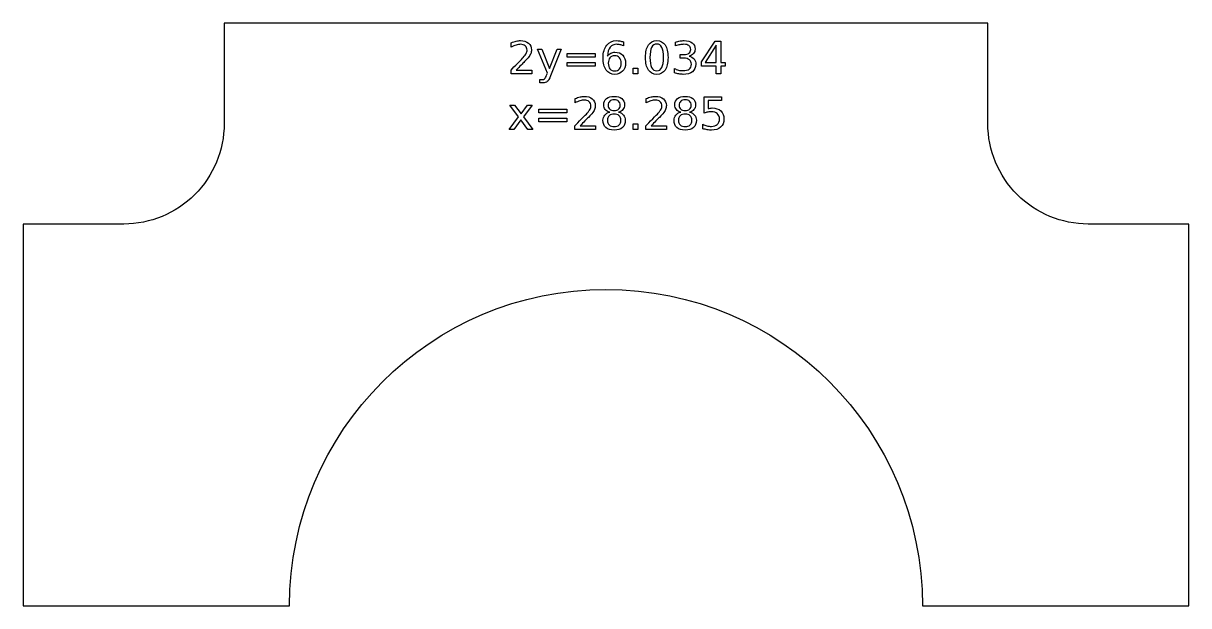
# Model space of a CAD drawing. Extents: x -1338 to 1024, y 230 to 1240.
# Drawn here: x 729.1 to 1023.9, y 560.3 to 707.7 of the extents above; entities that cross this region are included whole.
import ezdxf

# ---------------------------------------------------------------- set-up
doc = ezdxf.new("R2010")
doc.units = 0
doc.layers.add('Layer_1', color=7, linetype='CONTINUOUS')

msp = doc.modelspace()

# ---------------------------------------------------------------- linework, layer by layer
at = {"layer": 'Layer_1', "color": 7}
for p, q in [((973.104057, 707.689737), (779.904206, 707.689737)), ((779.904206, 707.689737), (779.904206, 707.689737)), ((973.104057, 682.289737), (973.104057, 707.689737)), ((852.533437, 701.637727), (852.533437, 702.762207)), ((880.91551, 702.977182), (880.91551, 701.962946)), ((880.91551, 702.977182), (880.91551, 702.977182)), ((889.3491, 703.30791), (889.3491, 703.30791)), ((889.3491, 702.425965), (889.3491, 702.425965)), ((894.056482, 701.962946), (894.056482, 702.955132)), ((900.687604, 697.944587), (904.110649, 703.159082)), ((904.402777, 702.188944), (901.59159, 697.795757)), ((904.110649, 703.159082), (905.510725, 703.159082)), ((904.110649, 703.159082), (904.110649, 703.159082)), ((904.402777, 697.795757), (904.402777, 702.188944)), ((904.402777, 702.188944), (904.402777, 702.188944)), ((905.510725, 703.159082), (905.510725, 697.795757)), ((861.672583, 695.028658), (859.175566, 701.103048)), ((859.175566, 701.103048), (860.250437, 701.103048)), ((860.250437, 701.103048), (862.179708, 696.274404)), ((862.179708, 696.274404), (864.108951, 701.103048)), ((865.183823, 701.103048), (862.471836, 694.356173)), ((864.108951, 701.103048), (865.183823, 701.103048)), ((866.716205, 700.055741), (873.782767, 700.055741)), ((866.716205, 699.1297), (866.716205, 700.055741)), ((866.716205, 700.055741), (866.716205, 700.055741)), ((873.782767, 699.1297), (866.716205, 699.1297)), ((873.782767, 700.055741), (873.782767, 699.1297)), ((878.705118, 699.487989), (878.705118, 699.487989)), ((895.230555, 698.870628), (895.230555, 699.785644)), ((895.230555, 699.785644), (896.23377, 699.785644)), ((896.189687, 698.870628), (895.230555, 698.870628)), ((897.529142, 699.366721), (897.529142, 699.366721)), ((852.478319, 694.929437), (852.478319, 695.866505)), ((853.817746, 695.866505), (857.703833, 695.866505)), ((853.817746, 695.866505), (853.817746, 695.866505)), ((857.703833, 695.866505), (857.703833, 694.929437)), ((866.716205, 697.806783), (873.782767, 697.806783)), ((866.716205, 696.869715), (866.716205, 697.806783)), ((866.716205, 697.806783), (866.716205, 697.806783)), ((873.782767, 696.869715), (866.716205, 696.869715)), ((873.782767, 697.806783), (873.782767, 696.869715)), ((883.37392, 696.329525), (884.536986, 696.329525)), ((883.37392, 694.929437), (883.37392, 696.329525)), ((883.37392, 696.329525), (883.37392, 696.329525)), ((884.536986, 696.329525), (884.536986, 694.929437)), ((893.808437, 695.177485), (893.808437, 696.252354)), ((900.687604, 696.869715), (900.687604, 697.944587)), ((904.402777, 696.869715), (900.687604, 696.869715)), ((901.59159, 697.795757), (904.402777, 697.795757)), ((904.402777, 694.929437), (904.402777, 696.869715)), ((905.510725, 697.795757), (906.684826, 697.795757)), ((906.684826, 696.869715), (905.510725, 696.869715)), ((905.510725, 696.869715), (905.510725, 694.929437)), ((906.684826, 697.795757), (906.684826, 696.869715)), ((857.703833, 694.929437), (852.478319, 694.929437)), ((859.732305, 692.581261), (859.732305, 693.430132)), ((859.732305, 693.430132), (860.327625, 693.430132)), ((861.490663, 694.565636), (861.672583, 695.028658)), ((862.471836, 694.356173), (862.471836, 694.356173)), ((884.536986, 694.929437), (883.37392, 694.929437)), ((905.510725, 694.929437), (904.402777, 694.929437)), ((860.542594, 692.581261), (859.732305, 692.581261)), ((854.374486, 684.04845), (852.18066, 686.991937)), ((852.18066, 686.991937), (853.376774, 686.991937)), ((853.376774, 686.991937), (855.013888, 684.792588)), ((855.013888, 684.792588), (856.651003, 686.991937)), ((857.847146, 686.991937), (855.614711, 683.987814)), ((856.651003, 686.991937), (857.847146, 686.991937)), ((857.847146, 686.991937), (857.847146, 686.991937)), ((868.673021, 687.526616), (868.673021, 688.651096)), ((877.045961, 686.958866), (877.045961, 686.958866)), ((886.642618, 687.526616), (886.642618, 688.651096)), ((895.015586, 686.958866), (895.015586, 686.958866)), ((901.354552, 689.047971), (905.725694, 689.047971)), ((901.354552, 684.913856), (901.354552, 689.047971)), ((901.354552, 689.047971), (901.354552, 689.047971)), ((905.725694, 688.110906), (902.374305, 688.110906)), ((902.374305, 688.110906), (902.374305, 686.093457)), ((905.725694, 689.047971), (905.725694, 688.110906)), ((851.976698, 680.818326), (854.374486, 684.04845)), ((855.614711, 683.987814), (857.962885, 680.818326)), ((859.528343, 685.94463), (866.594934, 685.94463)), ((859.528343, 685.018589), (859.528343, 685.94463)), ((859.528343, 685.94463), (859.528343, 685.94463)), ((866.594934, 685.018589), (859.528343, 685.018589)), ((866.594934, 685.94463), (866.594934, 685.018589)), ((877.453857, 685.200489), (877.453857, 685.200489)), ((878.567337, 684.726444), (878.567337, 684.726444)), ((895.423482, 685.200489), (895.423482, 685.200489)), ((896.536934, 684.726444), (896.536934, 684.726444)), ((854.969805, 683.243673), (853.17284, 680.818326)), ((856.766771, 680.818326), (854.969805, 683.243673)), ((859.528343, 683.695672), (866.594934, 683.695672)), ((859.528343, 682.758604), (859.528343, 683.695672)), ((859.528343, 683.695672), (859.528343, 683.695672)), ((866.594934, 682.758604), (859.528343, 682.758604)), ((866.594934, 683.695672), (866.594934, 682.758604)), ((868.617903, 680.818326), (868.617903, 681.755394)), ((869.957329, 681.755394), (873.843416, 681.755394)), ((869.957329, 681.755394), (869.957329, 681.755394)), ((873.843416, 681.755394), (873.843416, 680.818326)), ((883.37392, 682.218414), (884.536986, 682.218414)), ((883.37392, 680.818326), (883.37392, 682.218414)), ((883.37392, 682.218414), (883.37392, 682.218414)), ((884.536986, 682.218414), (884.536986, 680.818326)), ((886.5875, 680.818326), (886.5875, 681.755394)), ((887.926954, 681.755394), (891.813042, 681.755394)), ((887.926954, 681.755394), (887.926954, 681.755394)), ((891.813042, 681.755394), (891.813042, 680.818326)), ((901.007305, 681.011253), (901.007305, 682.130219)), ((853.17284, 680.818326), (851.976698, 680.818326)), ((857.962885, 680.818326), (856.766771, 680.818326)), ((873.843416, 680.818326), (868.617903, 680.818326)), ((884.536986, 680.818326), (883.37392, 680.818326)), ((891.813042, 680.818326), (886.5875, 680.818326)), ((754.504206, 656.889737), (729.104206, 656.889737)), ((729.104206, 656.889737), (729.104206, 560.2898)), ((1023.904057, 560.2898), (1023.904057, 656.889737)), ((956.545006, 560.2898), (1023.904057, 560.2898))]:
    msp.add_line(p, q, dxfattribs=at)
for points in [[(779.904206, 707.689737), (779.904206, 707.689737), (779.904206, 682.289737), (779.904206, 682.289737)], [(852.533437, 702.762207), (852.981757, 702.942271), (853.400678, 703.078237), (853.790201, 703.170106)], [(853.773663, 702.188944), (853.387809, 702.067676), (852.9744, 701.883938), (852.533437, 701.637727)], [(854.881611, 702.370844), (854.532502, 702.370844), (854.163186, 702.310211), (853.773663, 702.188944)], [(853.790201, 703.170106), (854.179724, 703.261975), (854.53618, 703.30791), (854.859569, 703.30791)], [(854.859569, 703.30791), (855.712106, 703.30791), (856.391932, 703.094773), (856.899048, 702.668501)], [(856.077753, 701.957434), (855.772746, 702.233041), (855.374032, 702.370844), (854.881611, 702.370844)], [(856.540767, 700.888074), (856.540767, 701.325372), (856.386429, 701.681825), (856.077753, 701.957434)], [(856.899048, 702.668501), (857.406164, 702.242227), (857.659722, 701.672638), (857.659722, 700.959733)], [(875.767156, 699.035991), (875.767156, 700.33686), (876.075832, 701.373145), (876.693184, 702.144846)], [(876.693184, 702.144846), (877.310554, 702.920222), (878.139215, 703.30791), (879.179166, 703.30791)], [(877.536548, 701.626703), (877.150694, 701.130609), (876.930213, 700.380957), (876.875104, 699.377745)], [(879.223278, 702.370844), (878.488314, 702.370844), (877.926071, 702.122797), (877.536548, 701.626703)], [(879.179166, 703.30791), (879.458453, 703.30791), (879.739575, 703.280349), (880.022531, 703.225227)], [(880.066642, 702.266114), (879.783686, 702.335934), (879.502565, 702.370844), (879.223278, 702.370844)], [(880.022531, 703.225227), (880.309156, 703.170107), (880.606816, 703.087425), (880.91551, 702.977182)], [(880.91551, 701.962946), (880.636223, 702.095236), (880.353267, 702.196293), (880.066642, 702.266114)], [(886.504837, 699.035991), (886.504837, 700.425055), (886.747369, 701.483388), (887.232434, 702.210991)], [(887.232434, 702.210991), (887.721167, 702.94227), (888.426723, 703.30791), (889.3491, 703.30791)], [(889.3491, 702.425965), (888.775832, 702.425965), (888.344041, 702.143008), (888.053729, 701.577094)], [(889.3491, 703.30791), (890.271459, 703.30791), (890.97518, 702.94227), (891.460264, 702.210991)], [(890.644444, 701.577094), (890.357819, 702.143008), (889.926038, 702.425965), (889.3491, 702.425965)], [(891.460264, 702.210991), (891.948997, 701.483388), (892.193364, 700.425055), (892.193364, 699.035991)], [(894.056482, 702.955132), (894.479082, 703.072724), (894.874118, 703.160919), (895.24159, 703.219715)], [(895.208514, 702.271626), (894.859405, 702.205481), (894.475394, 702.102587), (894.056482, 701.962946)], [(896.189687, 702.370844), (895.88468, 702.370844), (895.557622, 702.337772), (895.208514, 702.271626)], [(895.24159, 703.219715), (895.612731, 703.278511), (895.96183, 703.30791), (896.288888, 703.30791)], [(897.473996, 702.02909), (897.176346, 702.256926), (896.748243, 702.370844), (896.189687, 702.370844)], [(896.288888, 703.30791), (897.134088, 703.30791), (897.802898, 703.114984), (898.295319, 702.729134)], [(897.926003, 701.058951), (897.926003, 701.481551), (897.775334, 701.80493), (897.473996, 702.02909)], [(898.295319, 702.729134), (898.78774, 702.346958), (899.033951, 701.828816), (899.033951, 701.174707)], [(854.2036, 697.62488), (854.934894, 698.36351), (855.394239, 698.839393), (855.581635, 699.052529)], [(855.581635, 699.052529), (855.9381, 699.453078), (856.186155, 699.791156), (856.325798, 700.066765)], [(856.777777, 698.925749), (856.685905, 698.81918), (856.393767, 698.5105), (855.901364, 697.999707)], [(856.325798, 700.066765), (856.469111, 700.346047), (856.540767, 700.619816), (856.540767, 700.888074)], [(857.466795, 699.995106), (857.341864, 699.693775), (857.112192, 699.337323), (856.777777, 698.925749)], [(857.659722, 700.959733), (857.659722, 700.621655), (857.595413, 700.300113), (857.466795, 699.995106)], [(876.522326, 695.860991), (876.018879, 696.59227), (875.767156, 697.650603), (875.767156, 699.035991)], [(876.875104, 699.377745), (877.091907, 699.69745), (877.363838, 699.941822), (877.690896, 700.110862)], [(877.514507, 698.975358), (877.224194, 698.633604), (877.079038, 698.165071), (877.079038, 697.569759)], [(878.705118, 699.487989), (878.205358, 699.487989), (877.808488, 699.317112), (877.514507, 698.975358)], [(877.690896, 700.110862), (878.017953, 700.283577), (878.378078, 700.369934), (878.77127, 700.369934)], [(879.890253, 698.975358), (879.599941, 699.317112), (879.204895, 699.487989), (878.705118, 699.487989)], [(878.77127, 700.369934), (879.598087, 700.369934), (880.250359, 700.118212), (880.728086, 699.614769)], [(880.331226, 697.569759), (880.331226, 698.165071), (880.184235, 698.633604), (879.890253, 698.975358)], [(880.728086, 699.614769), (881.209482, 699.115001), (881.45018, 698.433331), (881.45018, 697.569759)], [(887.232434, 695.860991), (886.747369, 696.59227), (886.504837, 697.650603), (886.504837, 699.035991)], [(888.053729, 701.577094), (887.767104, 701.014855), (887.623791, 700.16782), (887.623791, 699.035991)], [(887.623791, 699.035991), (887.623791, 697.907838), (887.767104, 697.060804), (888.053729, 696.49489)], [(891.079913, 699.035991), (891.079913, 700.16782), (890.934757, 701.014855), (890.644444, 701.577094)], [(890.644444, 696.49489), (890.934757, 697.060804), (891.079913, 697.907838), (891.079913, 699.035991)], [(892.193364, 699.035991), (892.193364, 697.650603), (891.948997, 696.59227), (891.460264, 695.860991)], [(897.606302, 698.457215), (897.268218, 698.732824), (896.796014, 698.870628), (896.189687, 698.870628)], [(896.23377, 699.785644), (896.781319, 699.785644), (897.20024, 699.89405), (897.490534, 700.110862)], [(897.490534, 700.110862), (897.780847, 700.331347), (897.926003, 700.647377), (897.926003, 701.058951)], [(898.642594, 700.017156), (898.381688, 699.7048), (898.010538, 699.487988), (897.529142, 699.366721)], [(897.529142, 699.366721), (898.061978, 699.252803), (898.477221, 699.015781), (898.774871, 698.655654)], [(899.033951, 701.174707), (899.033951, 700.719035), (898.903499, 700.333185), (898.642594, 700.017156)], [(852.478319, 695.866505), (852.9009, 696.303801), (853.475994, 696.889926), (854.2036, 697.62488)], [(855.901364, 697.999707), (855.408943, 697.49259), (854.714404, 696.781523), (853.817746, 695.866505)], [(878.705118, 694.769587), (877.753351, 694.769587), (877.025754, 695.133388), (876.522326, 695.860991)], [(877.079038, 697.569759), (877.079038, 696.978121), (877.224194, 696.509588), (877.514507, 696.16416)], [(877.514507, 696.16416), (877.808488, 695.822407), (878.205358, 695.651531), (878.705118, 695.651531)], [(878.705118, 695.651531), (879.204895, 695.651531), (879.599941, 695.822407), (879.890253, 696.16416)], [(879.890253, 696.16416), (880.184235, 696.509588), (880.331226, 696.978121), (880.331226, 697.569759)], [(881.45018, 697.569759), (881.45018, 696.724562), (881.200301, 696.046567), (880.700542, 695.535775)], [(889.3491, 694.769587), (888.426723, 694.769587), (887.721167, 695.133388), (887.232434, 695.860991)], [(888.053729, 696.49489), (888.344041, 695.932651), (888.775832, 695.651531), (889.3491, 695.651531)], [(889.3491, 695.651531), (889.926038, 695.651531), (890.357819, 695.932651), (890.644444, 696.49489)], [(891.460264, 695.860991), (890.97518, 695.133388), (890.271459, 694.769587), (889.3491, 694.769587)], [(893.808437, 696.252354), (894.117113, 696.072291), (894.455187, 695.936324), (894.822659, 695.844455)], [(894.822659, 695.844455), (895.190131, 695.752586), (895.574142, 695.706652), (895.97469, 695.706652)], [(895.97469, 695.706652), (896.672908, 695.706652), (897.203919, 695.844455), (897.567722, 696.120062)], [(897.567722, 696.120062), (897.935194, 696.395671), (898.11893, 696.796222), (898.11893, 697.321714)], [(898.11893, 697.321714), (898.11893, 697.806782), (897.948054, 698.185283), (897.606302, 698.457215)], [(899.226878, 697.321714), (899.226878, 696.509589), (898.947591, 695.881204), (898.389017, 695.436557)], [(898.774871, 698.655654), (899.076209, 698.295527), (899.226878, 697.85088), (899.226878, 697.321714)], [(860.327625, 693.430132), (860.606893, 693.430132), (860.823696, 693.496278), (860.978034, 693.628571)], [(861.634003, 692.917503), (861.362054, 692.693342), (860.998251, 692.581261), (860.542594, 692.581261)], [(860.978034, 693.628571), (861.132391, 693.760861), (861.303267, 694.073216), (861.490663, 694.565636)], [(862.471836, 694.356173), (862.185212, 693.62122), (861.905934, 693.141663), (861.634003, 692.917503)], [(880.700542, 695.535775), (880.200764, 695.024983), (879.535622, 694.769587), (878.705118, 694.769587)], [(894.938427, 694.874316), (894.574624, 694.940462), (894.19796, 695.041518), (893.808437, 695.177485)], [(896.007767, 694.769587), (895.662346, 694.769587), (895.305899, 694.804497), (894.938427, 694.874316)], [(898.389017, 695.436557), (897.830461, 694.99191), (897.036711, 694.769587), (896.007767, 694.769587)], [(868.673021, 688.651096), (869.12134, 688.83116), (869.540261, 688.967126), (869.929784, 689.058995)], [(869.913246, 688.077832), (869.527392, 687.956565), (869.113983, 687.772826), (868.673021, 687.526616)], [(871.021194, 688.259733), (870.672085, 688.259733), (870.302769, 688.1991), (869.913246, 688.077832)], [(869.929784, 689.058995), (870.319308, 689.150864), (870.675764, 689.196798), (870.999153, 689.196798)], [(870.999153, 689.196798), (871.85169, 689.196798), (872.531516, 688.983662), (873.038632, 688.55739)], [(872.217337, 687.846323), (871.91233, 688.12193), (871.513616, 688.259733), (871.021194, 688.259733)], [(872.68035, 686.776963), (872.68035, 687.214261), (872.526012, 687.570714), (872.217337, 687.846323)], [(873.038632, 688.55739), (873.545747, 688.131116), (873.799305, 687.561527), (873.799305, 686.848622)], [(875.938042, 687.063596), (875.938042, 687.721379), (876.171383, 688.241359), (876.638066, 688.623535)], [(876.334902, 685.86746), (876.070328, 686.194514), (875.938042, 686.593226), (875.938042, 687.063596)], [(876.638066, 688.623535), (877.108436, 689.00571), (877.751526, 689.196798), (878.567337, 689.196798)], [(877.44285, 687.956564), (877.178258, 687.717705), (877.045961, 687.385139), (877.045961, 686.958866)], [(877.045961, 686.958866), (877.045961, 686.532592), (877.178258, 686.200025), (877.44285, 685.961166)], [(878.567337, 688.314854), (878.085941, 688.314854), (877.711112, 688.195424), (877.44285, 687.956564)], [(878.567337, 689.196798), (879.386797, 689.196798), (880.029878, 689.00571), (880.49658, 688.623535)], [(879.686291, 687.956564), (879.41803, 688.195424), (879.045045, 688.314854), (878.567337, 688.314854)], [(880.094187, 686.958866), (880.094187, 687.385139), (879.958222, 687.717705), (879.686291, 687.956564)], [(879.686291, 685.961166), (879.958222, 686.200025), (880.094187, 686.532592), (880.094187, 686.958866)], [(880.49658, 688.623535), (880.963281, 688.241359), (881.196632, 687.721379), (881.196632, 687.063596)], [(881.196632, 687.063596), (881.196632, 686.593226), (881.062501, 686.194514), (880.794239, 685.86746)], [(886.642618, 688.651096), (887.090956, 688.83116), (887.509886, 688.967126), (887.89941, 689.058995)], [(887.882871, 688.077832), (887.497017, 687.956565), (887.083599, 687.772826), (886.642618, 687.526616)], [(888.990819, 688.259733), (888.64171, 688.259733), (888.272394, 688.1991), (887.882871, 688.077832)], [(887.89941, 689.058995), (888.288933, 689.150864), (888.645379, 689.196798), (888.96875, 689.196798)], [(888.96875, 689.196798), (889.821305, 689.196798), (890.501141, 688.983662), (891.008257, 688.55739)], [(890.186934, 687.846323), (889.881927, 688.12193), (889.483222, 688.259733), (888.990819, 688.259733)], [(890.649976, 686.776963), (890.649976, 687.214261), (890.495628, 687.570714), (890.186934, 687.846323)], [(891.008257, 688.55739), (891.515372, 688.131116), (891.76893, 687.561527), (891.76893, 686.848622)], [(893.907638, 687.063596), (893.907638, 687.721379), (894.140989, 688.241359), (894.607691, 688.623535)], [(894.304528, 685.86746), (894.039935, 686.194514), (893.907638, 686.593226), (893.907638, 687.063596)], [(894.607691, 688.623535), (895.078061, 689.00571), (895.721142, 689.196798), (896.536934, 689.196798)], [(895.412476, 687.956564), (895.147883, 687.717705), (895.015586, 687.385139), (895.015586, 686.958866)], [(895.015586, 686.958866), (895.015586, 686.532592), (895.147883, 686.200025), (895.412476, 685.961166)], [(896.536934, 688.314854), (896.055538, 688.314854), (895.680718, 688.195424), (895.412476, 687.956564)], [(896.536934, 689.196798), (897.356413, 689.196798), (897.999503, 689.00571), (898.466205, 688.623535)], [(897.655916, 687.956564), (897.387655, 688.195424), (897.01466, 688.314854), (896.536934, 688.314854)], [(898.063812, 686.958866), (898.063812, 687.385139), (897.927847, 687.717705), (897.655916, 687.956564)], [(897.655916, 685.961166), (897.927847, 686.200025), (898.063812, 686.532592), (898.063812, 686.958866)], [(898.466205, 688.623535), (898.932887, 688.241359), (899.166229, 687.721379), (899.166229, 687.063596)], [(899.166229, 687.063596), (899.166229, 686.593226), (899.032107, 686.194514), (898.763864, 685.86746)], [(870.343184, 683.513769), (871.074478, 684.252399), (871.533823, 684.728282), (871.721218, 684.941418)], [(871.721218, 684.941418), (872.077684, 685.341966), (872.325738, 685.680045), (872.465382, 685.955654)], [(872.917361, 684.814638), (872.825488, 684.708069), (872.53335, 684.399388), (872.040948, 683.888596)], [(872.465382, 685.955654), (872.608694, 686.234935), (872.68035, 686.508705), (872.68035, 686.776963)], [(873.606378, 685.883995), (873.481448, 685.582664), (873.251775, 685.226212), (872.917361, 684.814638)], [(873.799305, 686.848622), (873.799305, 686.510544), (873.734996, 686.189002), (873.606378, 685.883995)], [(875.745114, 683.133432), (875.745114, 683.658924), (875.895774, 684.103571), (876.197093, 684.467372)], [(876.197093, 684.467372), (876.498431, 684.831173), (876.917353, 685.075546), (877.453857, 685.200489)], [(877.453857, 685.200489), (876.976149, 685.318082), (876.603164, 685.540405), (876.334902, 685.86746)], [(877.316076, 684.302007), (877.014738, 684.019051), (876.864069, 683.629526), (876.864069, 683.133432)], [(878.567337, 684.726444), (878.03817, 684.726444), (877.621083, 684.584965), (877.316076, 684.302007)], [(877.44285, 685.961166), (877.711112, 685.722306), (878.085941, 685.602876), (878.567337, 685.602876)], [(878.567337, 685.602876), (879.045045, 685.602876), (879.41803, 685.722306), (879.686291, 685.961166)], [(879.818597, 684.302007), (879.517259, 684.584965), (879.100172, 684.726444), (878.567337, 684.726444)], [(880.794239, 685.86746), (880.529647, 685.540405), (880.160331, 685.318082), (879.686291, 685.200489)], [(879.686291, 685.200489), (880.222815, 685.075546), (880.639901, 684.831173), (880.937552, 684.467372)], [(880.276079, 683.133432), (880.276079, 683.629526), (880.123585, 684.019051), (879.818597, 684.302007)], [(880.937552, 684.467372), (881.23889, 684.103571), (881.389559, 683.658924), (881.389559, 683.133432)], [(888.312809, 683.513769), (889.044084, 684.252399), (889.503429, 684.728282), (889.690843, 684.941418)], [(889.690843, 684.941418), (890.047309, 685.341966), (890.295354, 685.680045), (890.434979, 685.955654)], [(890.886986, 684.814638), (890.795113, 684.708069), (890.502966, 684.399388), (890.010545, 683.888596)], [(890.434979, 685.955654), (890.57831, 686.234935), (890.649976, 686.508705), (890.649976, 686.776963)], [(891.576003, 685.883995), (891.451054, 685.582664), (891.221381, 685.226212), (890.886986, 684.814638)], [(891.76893, 686.848622), (891.76893, 686.510544), (891.704621, 686.189002), (891.576003, 685.883995)], [(893.714711, 683.133432), (893.714711, 683.658924), (893.86538, 684.103571), (894.166718, 684.467372)], [(894.166718, 684.467372), (894.468056, 684.831173), (894.886978, 685.075546), (895.423482, 685.200489)], [(895.423482, 685.200489), (894.945774, 685.318082), (894.572789, 685.540405), (894.304528, 685.86746)], [(895.285673, 684.302007), (894.984354, 684.019051), (894.833694, 683.629526), (894.833694, 683.133432)], [(896.536934, 684.726444), (896.007767, 684.726444), (895.59068, 684.584965), (895.285673, 684.302007)], [(895.412476, 685.961166), (895.680718, 685.722306), (896.055538, 685.602876), (896.536934, 685.602876)], [(896.536934, 685.602876), (897.01466, 685.602876), (897.387655, 685.722306), (897.655916, 685.961166)], [(897.788194, 684.302007), (897.486875, 684.584965), (897.069788, 684.726444), (896.536934, 684.726444)], [(898.763864, 685.86746), (898.499272, 685.540405), (898.129956, 685.318082), (897.655916, 685.200489)], [(897.655916, 685.200489), (898.192421, 685.075546), (898.609508, 684.831173), (898.907177, 684.467372)], [(898.245704, 683.133432), (898.245704, 683.629526), (898.093201, 684.019051), (897.788194, 684.302007)], [(898.907177, 684.467372), (899.208496, 684.103571), (899.359156, 683.658924), (899.359156, 683.133432)], [(902.258566, 685.222537), (901.964584, 685.156391), (901.663246, 685.053498), (901.354552, 684.913856)], [(903.151517, 685.321755), (902.853866, 685.321755), (902.556216, 685.288682), (902.258566, 685.222537)], [(902.374305, 686.093457), (902.536, 686.148579), (902.697694, 686.189002), (902.859389, 686.214726)], [(902.859389, 686.214726), (903.021083, 686.244124), (903.182768, 686.258823), (903.344444, 686.258823)], [(904.661857, 684.82015), (904.290697, 685.154553), (903.787251, 685.321755), (903.151517, 685.321755)], [(903.344444, 686.258823), (904.263134, 686.258823), (904.99074, 686.007101), (905.527264, 685.503658)], [(905.218597, 683.458648), (905.218597, 684.031913), (905.033017, 684.485747), (904.661857, 684.82015)], [(905.527264, 685.503658), (906.063787, 685.000213), (906.332048, 684.318543), (906.332048, 683.458648)], [(779.904206, 682.289737), (779.904206, 675.553238), (777.228142, 669.092649), (772.464718, 664.329225)], [(868.617903, 681.755394), (869.040483, 682.19269), (869.615577, 682.778815), (870.343184, 683.513769)], [(872.040948, 683.888596), (871.548526, 683.381479), (870.853987, 682.670411), (869.957329, 681.755394)], [(876.472712, 681.297884), (875.987647, 681.724158), (875.745114, 682.336007), (875.745114, 683.133432)], [(878.567337, 680.658476), (877.659654, 680.658476), (876.961445, 680.871612), (876.472712, 681.297884)], [(876.864069, 683.133432), (876.864069, 682.637338), (877.014738, 682.247812), (877.316076, 681.964854)], [(877.316076, 681.964854), (877.621083, 681.681898), (878.03817, 681.54042), (878.567337, 681.54042)], [(878.567337, 681.54042), (879.096503, 681.54042), (879.51359, 681.681898), (879.818597, 681.964854)], [(880.65643, 681.297884), (880.171365, 680.871612), (879.475001, 680.658476), (878.567337, 680.658476)], [(879.818597, 681.964854), (880.123585, 682.251486), (880.276079, 682.641012), (880.276079, 683.133432)], [(881.389559, 683.133432), (881.389559, 682.336007), (881.145183, 681.724158), (880.65643, 681.297884)], [(886.5875, 681.755394), (887.010099, 682.19269), (887.585202, 682.778815), (888.312809, 683.513769)], [(890.010545, 683.888596), (889.518123, 683.381479), (888.823593, 682.670411), (887.926954, 681.755394)], [(894.442337, 681.297884), (893.957253, 681.724158), (893.714711, 682.336007), (893.714711, 683.133432)], [(896.536934, 680.658476), (895.629269, 680.658476), (894.93107, 680.871612), (894.442337, 681.297884)], [(894.833694, 683.133432), (894.833694, 682.637338), (894.984354, 682.247812), (895.285673, 681.964854)], [(895.285673, 681.964854), (895.59068, 681.681898), (896.007767, 681.54042), (896.536934, 681.54042)], [(896.536934, 681.54042), (897.0661, 681.54042), (897.483187, 681.681898), (897.788194, 681.964854)], [(898.626055, 681.297884), (898.140991, 680.871612), (897.444617, 680.658476), (896.536934, 680.658476)], [(897.788194, 681.964854), (898.093201, 682.251486), (898.245704, 682.641012), (898.245704, 683.133432)], [(899.359156, 683.133432), (899.359156, 682.336007), (899.114789, 681.724158), (898.626055, 681.297884)], [(901.007305, 682.130219), (901.338032, 681.950156), (901.679784, 681.816027), (902.032562, 681.727832)], [(902.115253, 680.74667), (901.758788, 680.805466), (901.389472, 680.893661), (901.007305, 681.011253)], [(902.032562, 681.727832), (902.38534, 681.639638), (902.758325, 681.595541), (903.151517, 681.595541)], [(903.151517, 681.595541), (903.787251, 681.595541), (904.290697, 681.762742), (904.661857, 682.097146)], [(905.505222, 681.39159), (904.954004, 680.902847), (904.176793, 680.658476), (903.173587, 680.658476)], [(904.661857, 682.097146), (905.033017, 682.431551), (905.218597, 682.885385), (905.218597, 683.458648)], [(906.332048, 683.458648), (906.332048, 682.573029), (906.05644, 681.88401), (905.505222, 681.39159)], [(980.543544, 664.329225), (975.78012, 669.092649), (973.104057, 675.553238), (973.104057, 682.289737)], [(903.173587, 680.658476), (902.828147, 680.658476), (902.475369, 680.687874), (902.115253, 680.74667)], [(772.464718, 664.329225), (767.701294, 659.565801), (761.240705, 656.889737), (754.504206, 656.889737)], [(998.504057, 656.889737), (991.767558, 656.889737), (985.306968, 659.565801), (980.543544, 664.329225)], [(1023.904057, 656.889737), (1023.904057, 656.889737), (998.504057, 656.889737), (998.504057, 656.889737)], [(796.463256, 560.2898), (796.463515, 604.494958), (832.298973, 640.330169), (876.504131, 640.330122)], [(876.504131, 640.330122), (920.709289, 640.330169), (956.544748, 604.494958), (956.545006, 560.2898)], [(729.104206, 560.2898), (729.104206, 560.2898), (796.463256, 560.2898), (796.463256, 560.2898)]]:
    msp.add_open_spline(points, degree=3, dxfattribs=at)

doc.saveas('drawing.dxf')
